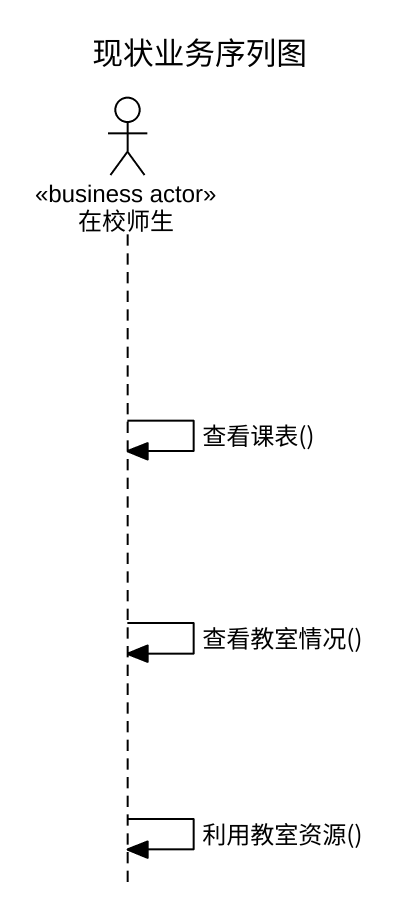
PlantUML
@startuml
title 现状业务序列图
hide footbox
actor 在校师生 <<business actor>>

在校师生 -> 在校师生 : 查看课表()
在校师生 -> 在校师生 : 查看教室情况()
在校师生 -> 在校师生 : 利用教室资源()
@enduml
